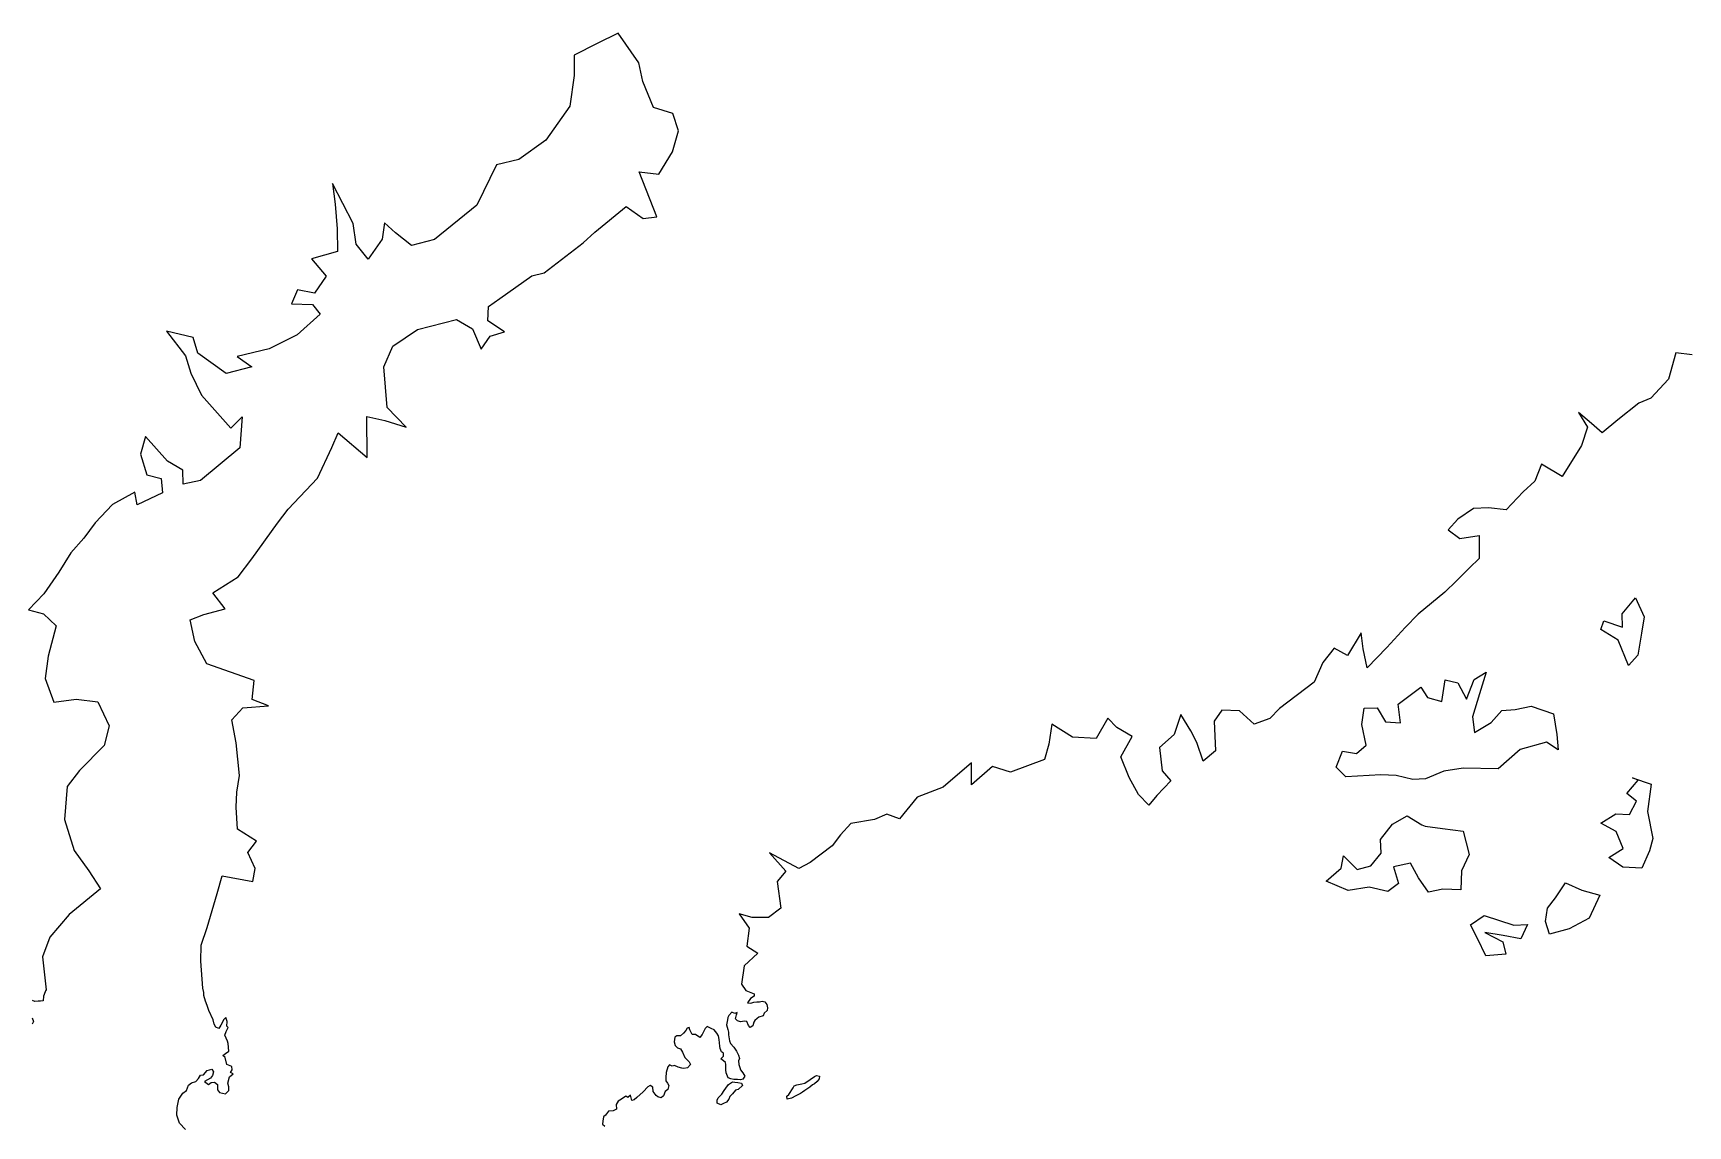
# Model space of a CAD drawing. Header units: inches. Extents: x 33.9 to 41.9, y -4.8 to 5.4.
# Drawn here: x 40.9614 to 41.1947, y -2.0191 to -1.8651 of the extents above; entities that cross this region are included whole.
import ezdxf

# ---------------------------------------------------------------- set-up
doc = ezdxf.new("R2010")
doc.units = ezdxf.units.IN
doc.header["$MEASUREMENT"] = 0
doc.layers.add('Counties', color=7, linetype='Continuous')

msp = doc.modelspace()

# ---------------------------------------------------------------- linework, layer by layer
at = {"layer": 'Counties'}
for points in [[(40.98292, -2.01966), (40.98207, -2.01875), (40.98169, -2.01762), (40.98172, -2.01656), (40.98198, -2.01537), (40.98254, -2.01452), (40.98304, -2.01415), (40.98334, -2.01341), (40.98374, -2.01306), (40.98438, -2.01289), (40.98473, -2.01248), (40.98501, -2.01199), (40.98547, -2.01195), (40.98599, -2.01132), (40.98664, -2.01116), (40.98688, -2.0115), (40.98671, -2.01203), (40.98645, -2.01243), (40.98558, -2.01289), (40.98617, -2.01331), (40.98655, -2.01302), (40.98702, -2.01295), (40.98741, -2.01331), (40.98741, -2.01404), (40.98771, -2.01444), (40.98857, -2.0146), (40.98901, -2.01416), (40.98901, -2.01361), (40.9889, -2.01311), (40.9891, -2.01224), (40.98965, -2.0118), (40.98926, -2.01161), (40.9895, -2.01124), (40.98943, -2.01077), (40.98872, -2.0105), (40.98852, -2.00951), (40.98819, -2.00923), (40.98853, -2.00891), (40.98901, -2.00861), (40.98891, -2.00753), (40.98883, -2.00718), (40.98848, -2.00636), (40.98866, -2.00585), (40.98894, -2.00525), (40.98872, -2.00506), (40.98879, -2.00443), (40.98858, -2.00385), (40.98831, -2.00414), (40.9879, -2.00494), (40.98759, -2.00541), (40.98718, -2.00524), (40.98697, -2.00481), (40.98681, -2.00418), (40.98622, -2.00285), (40.98596, -2.00215), (40.98575, -2.00157), (40.98549, -2.00078), (40.98548, -2.00034), (40.98536, -1.99974), (40.98507, -1.99591), (40.98511, -1.99367), (40.98596, -1.99119), (40.98736, -1.9864), (40.98809, -1.98387), (40.9924, -1.98471), (40.99273, -1.98286), (40.99168, -1.98062), (40.99293, -1.979), (40.99023, -1.97729), (40.99004, -1.97419), (40.99014, -1.97211), (40.99053, -1.96975), (40.99005, -1.96516), (40.98946, -1.96188), (40.991, -1.9602), (40.9946, -1.95995), (40.99231, -1.95905), (40.99258, -1.95634), (40.98592, -1.95402), (40.98424, -1.95086), (40.98359, -1.94782), (40.98548, -1.94706), (40.98851, -1.94624), (40.98678, -1.944), (40.99032, -1.94174), (40.99225, -1.9392), (40.99589, -1.93416), (40.99737, -1.9322), (41.00153, -1.92785), (41.00356, -1.92353), (41.00441, -1.92145), (41.0085, -1.92494), (41.00847, -1.91913), (41.01099, -1.91969), (41.01403, -1.92064), (41.01132, -1.9179), (41.01089, -1.91215), (41.01213, -1.90921), (41.01562, -1.90688), (41.02111, -1.90547), (41.02335, -1.90678), (41.02457, -1.90964), (41.02587, -1.9078), (41.02788, -1.90721), (41.02552, -1.90567), (41.02562, -1.90366), (41.02722, -1.9025), (41.03173, -1.8993), (41.03345, -1.89889), (41.03898, -1.89465), (41.04063, -1.89315), (41.04502, -1.88955), (41.04743, -1.89126), (41.04933, -1.89102), (41.04688, -1.88465), (41.04963, -1.88497), (41.05157, -1.88186), (41.05241, -1.87886), (41.05159, -1.87645), (41.04889, -1.87561), (41.04738, -1.87193), (41.0468, -1.86929), (41.04391, -1.8651), (41.04093, -1.86658), (41.03768, -1.8682), (41.0377, -1.87107), (41.03709, -1.87539), (41.03368, -1.88019), (41.02992, -1.88292), (41.02677, -1.88368), (41.024, -1.88934), (41.01801, -1.89421), (41.01475, -1.89503), (41.0125, -1.89326), (41.01095, -1.89184), (41.01062, -1.89414), (41.00868, -1.89698), (41.00696, -1.89485), (41.00654, -1.89192), (41.00364, -1.8863), (41.004, -1.88923), (41.00431, -1.89268), (41.00433, -1.8959), (41.00067, -1.8969), (41.00274, -1.89937), (41.00109, -1.90174), (40.99869, -1.90129), (40.99784, -1.90326), (41.00082, -1.90335), (41.00191, -1.90472), (40.99866, -1.90762), (40.99472, -1.90961), (40.9902, -1.91067), (40.99227, -1.91215), (40.98867, -1.9131), (40.98464, -1.91024), (40.984, -1.908), (40.98022, -1.90711), (40.98293, -1.9106), (40.98369, -1.91306), (40.98519, -1.91616), (40.98929, -1.9208), (40.99088, -1.91918), (40.99056, -1.92356), (40.98503, -1.92819), (40.98257, -1.92867), (40.98256, -1.92671), (40.98038, -1.92546), (40.97726, -1.92197), (40.97659, -1.92445), (40.97746, -1.92738), (40.97947, -1.92788), (40.97965, -1.9299), (40.97611, -1.93158), (40.97576, -1.9298), (40.97262, -1.93155), (40.97017, -1.93415), (40.96858, -1.93629), (40.96676, -1.93838), (40.96505, -1.94109), (40.96295, -1.94415), (40.96079, -1.94641), (40.96291, -1.94697), (40.96469, -1.94863), (40.96357, -1.95295), (40.96313, -1.95606), (40.96435, -1.95939), (40.9675, -1.95897), (40.97054, -1.95935), (40.97216, -1.96274), (40.97143, -1.9655), (40.96796, -1.96904), (40.96625, -1.97129), (40.96588, -1.97595), (40.96722, -1.98032), (40.9693, -1.98318), (40.97092, -1.9857), (40.96653, -1.98935), (40.9638, -1.99254), (40.96278, -1.9953), (40.96327, -1.99996), (40.96316, -2.00011), (40.96298, -2.0006), (40.96289, -2.00087), (40.96284, -2.00149), (40.96247, -2.00155), (40.96213, -2.00156), (40.96168, -2.0016), (40.96137, -2.00148)], [(40.98292, -2.01966), (40.98207, -2.01875), (40.98169, -2.01762), (40.98172, -2.01656), (40.98198, -2.01537), (40.98254, -2.01452), (40.98304, -2.01415), (40.98334, -2.01341), (40.98374, -2.01306), (40.98438, -2.01289), (40.98473, -2.01248), (40.98501, -2.01199), (40.98547, -2.01195), (40.98599, -2.01132), (40.98664, -2.01116), (40.98688, -2.0115), (40.98671, -2.01203), (40.98645, -2.01243), (40.98558, -2.01289), (40.98617, -2.01331), (40.98655, -2.01302), (40.98702, -2.01295), (40.98741, -2.01331), (40.98741, -2.01404), (40.98771, -2.01444), (40.98857, -2.0146), (40.98901, -2.01416), (40.98901, -2.01361), (40.9889, -2.01311), (40.9891, -2.01224), (40.98965, -2.0118), (40.98926, -2.01161), (40.9895, -2.01124), (40.98943, -2.01077), (40.98872, -2.0105), (40.98852, -2.00951), (40.98819, -2.00923), (40.98853, -2.00891), (40.98901, -2.00861), (40.98891, -2.00753), (40.98883, -2.00718), (40.98848, -2.00636), (40.98866, -2.00585), (40.98894, -2.00525), (40.98872, -2.00506), (40.98879, -2.00443), (40.98858, -2.00385), (40.98831, -2.00414), (40.9879, -2.00494), (40.98759, -2.00541), (40.98718, -2.00524), (40.98697, -2.00481), (40.98681, -2.00418), (40.98622, -2.00285), (40.98596, -2.00215), (40.98575, -2.00157), (40.98549, -2.00078), (40.98548, -2.00034), (40.98536, -1.99974), (40.98507, -1.99591), (40.98511, -1.99367), (40.98596, -1.99119), (40.98736, -1.9864), (40.98809, -1.98387), (40.9924, -1.98471), (40.99273, -1.98286), (40.99168, -1.98062), (40.99293, -1.979), (40.99023, -1.97729), (40.99004, -1.97419), (40.99014, -1.97211), (40.99053, -1.96975), (40.99005, -1.96516), (40.98946, -1.96188), (40.991, -1.9602), (40.9946, -1.95995), (40.99231, -1.95905), (40.99258, -1.95634), (40.98592, -1.95402), (40.98424, -1.95086), (40.98359, -1.94782), (40.98548, -1.94706), (40.98851, -1.94624), (40.98678, -1.944), (40.99032, -1.94174), (40.99225, -1.9392), (40.99589, -1.93416), (40.99737, -1.9322), (41.00153, -1.92785), (41.00356, -1.92353), (41.00441, -1.92145), (41.0085, -1.92494), (41.00847, -1.91913), (41.01099, -1.91969), (41.01403, -1.92064), (41.01132, -1.9179), (41.01089, -1.91215), (41.01213, -1.90921), (41.01562, -1.90688), (41.02111, -1.90547), (41.02335, -1.90678), (41.02457, -1.90964), (41.02587, -1.9078), (41.02788, -1.90721), (41.02552, -1.90567), (41.02562, -1.90366), (41.02722, -1.9025), (41.03173, -1.8993), (41.03345, -1.89889), (41.03898, -1.89465), (41.04063, -1.89315), (41.04502, -1.88955), (41.04743, -1.89126), (41.04933, -1.89102), (41.04688, -1.88465), (41.04963, -1.88497), (41.05157, -1.88186), (41.05241, -1.87886), (41.05159, -1.87645), (41.04889, -1.87561), (41.04738, -1.87193), (41.0468, -1.86929), (41.04391, -1.8651), (41.04093, -1.86658), (41.03768, -1.8682), (41.0377, -1.87107), (41.03709, -1.87539), (41.03368, -1.88019), (41.02992, -1.88292), (41.02677, -1.88368), (41.024, -1.88934), (41.01801, -1.89421), (41.01475, -1.89503), (41.0125, -1.89326), (41.01095, -1.89184), (41.01062, -1.89414), (41.00868, -1.89698), (41.00696, -1.89485), (41.00654, -1.89192), (41.00364, -1.8863), (41.004, -1.88923), (41.00431, -1.89268), (41.00433, -1.8959), (41.00067, -1.8969), (41.00274, -1.89937), (41.00109, -1.90174), (40.99869, -1.90129), (40.99784, -1.90326), (41.00082, -1.90335), (41.00191, -1.90472), (40.99866, -1.90762), (40.99472, -1.90961), (40.9902, -1.91067), (40.99227, -1.91215), (40.98867, -1.9131), (40.98464, -1.91024), (40.984, -1.908), (40.98022, -1.90711), (40.98293, -1.9106), (40.98369, -1.91306), (40.98519, -1.91616), (40.98929, -1.9208), (40.99088, -1.91918), (40.99056, -1.92356), (40.98503, -1.92819), (40.98257, -1.92867), (40.98256, -1.92671), (40.98038, -1.92546), (40.97726, -1.92197), (40.97659, -1.92445), (40.97746, -1.92738), (40.97947, -1.92788), (40.97965, -1.9299), (40.97611, -1.93158), (40.97576, -1.9298), (40.97262, -1.93155), (40.97017, -1.93415), (40.96858, -1.93629), (40.96676, -1.93838), (40.96505, -1.94109), (40.96295, -1.94415), (40.96079, -1.94641), (40.96291, -1.94697), (40.96469, -1.94863), (40.96357, -1.95295), (40.96313, -1.95606), (40.96435, -1.95939), (40.9675, -1.95897), (40.97054, -1.95935), (40.97216, -1.96274), (40.97143, -1.9655), (40.96796, -1.96904), (40.96625, -1.97129), (40.96588, -1.97595), (40.96722, -1.98032), (40.9693, -1.98318), (40.97092, -1.9857), (40.96653, -1.98935), (40.9638, -1.99254), (40.96278, -1.9953), (40.96327, -1.99996), (40.96316, -2.00011), (40.96298, -2.0006), (40.96289, -2.00087), (40.96284, -2.00149), (40.96247, -2.00155), (40.96213, -2.00156), (40.96168, -2.0016), (40.96137, -2.00148)], [(41.19528, -1.91047), (41.19299, -1.91019), (41.19192, -1.91389), (41.18947, -1.91655), (41.18776, -1.91725), (41.18479, -1.91963), (41.18257, -1.92143), (41.18107, -1.92011), (41.17923, -1.91857), (41.1805, -1.92064), (41.17966, -1.92322), (41.17693, -1.92762), (41.17406, -1.92585), (41.1731, -1.92828), (41.17145, -1.92978), (41.16905, -1.93232), (41.16659, -1.932), (41.16447, -1.93213), (41.16224, -1.93363), (41.16088, -1.93514), (41.16255, -1.93634), (41.16524, -1.93592), (41.16525, -1.93914), (41.16389, -1.94048), (41.16206, -1.94232), (41.16041, -1.94389), (41.15665, -1.94702), (41.15483, -1.94887), (41.15226, -1.95171), (41.14947, -1.95455), (41.14888, -1.9519), (41.14864, -1.94966), (41.14671, -1.95284), (41.14482, -1.95181), (41.14322, -1.95384), (41.14198, -1.95661), (41.13713, -1.96032), (41.13576, -1.96171), (41.13354, -1.96253), (41.13146, -1.96065), (41.129, -1.96054), (41.12792, -1.9621), (41.12811, -1.96625), (41.12634, -1.96775), (41.12547, -1.96511), (41.1246, -1.96345), (41.12321, -1.96115), (41.12226, -1.96398), (41.1202, -1.96578), (41.12057, -1.96911), (41.12178, -1.97049), (41.11984, -1.97257), (41.1187, -1.97395), (41.11726, -1.97241), (41.11593, -1.97001), (41.11477, -1.96713), (41.11636, -1.96424), (41.11418, -1.96299), (41.11291, -1.96168), (41.11126, -1.96451), (41.10794, -1.96436), (41.10501, -1.96253), (41.10462, -1.96535), (41.104, -1.96749), (41.0992, -1.9693), (41.09667, -1.96846), (41.09371, -1.97106), (41.09369, -1.96795), (41.0897, -1.97138), (41.08605, -1.97278), (41.08354, -1.97584), (41.08176, -1.97522), (41.08005, -1.97593), (41.07667, -1.97652), (41.07525, -1.97809), (41.07405, -1.97964), (41.07097, -1.98203), (41.06938, -1.98284), (41.06524, -1.98067), (41.06754, -1.98325), (41.06629, -1.9847), (41.06683, -1.98844), (41.06511, -1.98977), (41.06277, -1.98978), (41.06093, -1.98923), (41.06238, -1.99129), (41.06204, -1.99382), (41.0636, -1.99478), (41.06166, -1.99658), (41.06127, -1.99917), (41.0619, -2.00006), (41.06306, -2.00052), (41.06309, -2.00086), (41.06257, -2.0012), (41.06215, -2.00179), (41.06262, -2.00182), (41.06303, -2.0017), (41.06343, -2.00166), (41.06381, -2.00165), (41.06419, -2.00157), (41.06458, -2.00165), (41.06486, -2.00204), (41.06493, -2.00248), (41.06491, -2.00289), (41.06446, -2.00324), (41.06432, -2.00363), (41.06373, -2.00382), (41.06348, -2.00398), (41.06317, -2.00426), (41.063, -2.00451), (41.06289, -2.00505), (41.06249, -2.00525), (41.06227, -2.005), (41.06201, -2.00444), (41.06172, -2.00439), (41.06112, -2.00447), (41.06074, -2.00435), (41.06043, -2.00406), (41.06056, -2.00348), (41.06065, -2.00316), (41.06034, -2.00329), (41.05991, -2.00311), (41.05949, -2.0036), (41.05935, -2.00387), (41.05929, -2.00419), (41.05917, -2.00489), (41.05937, -2.00555), (41.05945, -2.00592), (41.05947, -2.00629), (41.05958, -2.00717), (41.05972, -2.00754), (41.06019, -2.00803), (41.06057, -2.0086), (41.06085, -2.00919), (41.06098, -2.00964), (41.06088, -2.00995), (41.06091, -2.01047), (41.06105, -2.01091), (41.06114, -2.01122), (41.06149, -2.01165), (41.06175, -2.01212), (41.06145, -2.01255), (41.06113, -2.01263), (41.06071, -2.0126), (41.0602, -2.01261), (41.05979, -2.01252), (41.05942, -2.01235), (41.05914, -2.01164), (41.05907, -2.01122), (41.05908, -2.01079), (41.05909, -2.01049), (41.05904, -2.0102), (41.05876, -2.00997), (41.05839, -2.0097), (41.05875, -2.00933), (41.05873, -2.0089), (41.05845, -2.00869), (41.05829, -2.00825), (41.05824, -2.0079), (41.05819, -2.00745), (41.05815, -2.00698), (41.05805, -2.00642), (41.05779, -2.00607), (41.05741, -2.00559), (41.05699, -2.00539), (41.05646, -2.00515), (41.05617, -2.00539), (41.056, -2.00567), (41.05576, -2.00624), (41.05543, -2.00669), (41.05478, -2.00625), (41.05433, -2.00625), (41.05402, -2.00562), (41.05391, -2.00528), (41.0536, -2.00536), (41.05344, -2.00571), (41.05309, -2.00608), (41.05269, -2.00644), (41.05219, -2.00642), (41.05189, -2.00661), (41.0518, -2.00729), (41.05191, -2.00781), (41.05228, -2.00813), (41.05268, -2.00829), (41.05297, -2.00873), (41.05331, -2.00952), (41.05392, -2.01009), (41.05407, -2.01048), (41.05367, -2.01096), (41.05316, -2.01105), (41.05285, -2.01102), (41.05236, -2.01088), (41.05185, -2.01062), (41.05153, -2.01072), (41.05112, -2.01055), (41.05089, -2.0108), (41.05066, -2.0116), (41.05061, -2.0123), (41.05062, -2.0128), (41.05087, -2.01311), (41.05103, -2.01344), (41.05091, -2.01399), (41.05052, -2.01428), (41.05031, -2.01491), (41.04995, -2.01517), (41.04948, -2.01503), (41.04925, -2.01485), (41.04884, -2.01431), (41.04878, -2.01366), (41.0484, -2.01346), (41.0481, -2.01362), (41.04741, -2.01435), (41.04653, -2.01514), (41.04617, -2.01548), (41.04584, -2.01554), (41.04562, -2.01479), (41.04527, -2.01512), (41.045, -2.01493), (41.04436, -2.01539), (41.0439, -2.01567), (41.04363, -2.01613), (41.04366, -2.01676), (41.04321, -2.01702), (41.04255, -2.01707), (41.04213, -2.01764), (41.04183, -2.01788), (41.04172, -2.01845), (41.04169, -2.01887), (41.04201, -2.01917)], [(41.19528, -1.91047), (41.19299, -1.91019), (41.19192, -1.91389), (41.18947, -1.91655), (41.18776, -1.91725), (41.18479, -1.91963), (41.18257, -1.92143), (41.18107, -1.92011), (41.17923, -1.91857), (41.1805, -1.92064), (41.17966, -1.92322), (41.17693, -1.92762), (41.17406, -1.92585), (41.1731, -1.92828), (41.17145, -1.92978), (41.16905, -1.93232), (41.16659, -1.932), (41.16447, -1.93213), (41.16224, -1.93363), (41.16088, -1.93514), (41.16255, -1.93634), (41.16524, -1.93592), (41.16525, -1.93914), (41.16389, -1.94048), (41.16206, -1.94232), (41.16041, -1.94389), (41.15665, -1.94702), (41.15483, -1.94887), (41.15226, -1.95171), (41.14947, -1.95455), (41.14888, -1.9519), (41.14864, -1.94966), (41.14671, -1.95284), (41.14482, -1.95181), (41.14322, -1.95384), (41.14198, -1.95661), (41.13713, -1.96032), (41.13576, -1.96171), (41.13354, -1.96253), (41.13146, -1.96065), (41.129, -1.96054), (41.12792, -1.9621), (41.12811, -1.96625), (41.12634, -1.96775), (41.12547, -1.96511), (41.1246, -1.96345), (41.12321, -1.96115), (41.12226, -1.96398), (41.1202, -1.96578), (41.12057, -1.96911), (41.12178, -1.97049), (41.11984, -1.97257), (41.1187, -1.97395), (41.11726, -1.97241), (41.11593, -1.97001), (41.11477, -1.96713), (41.11636, -1.96424), (41.11418, -1.96299), (41.11291, -1.96168), (41.11126, -1.96451), (41.10794, -1.96436), (41.10501, -1.96253), (41.10462, -1.96535), (41.104, -1.96749), (41.0992, -1.9693), (41.09667, -1.96846), (41.09371, -1.97106), (41.09369, -1.96795), (41.0897, -1.97138), (41.08605, -1.97278), (41.08354, -1.97584), (41.08176, -1.97522), (41.08005, -1.97593), (41.07667, -1.97652), (41.07525, -1.97809), (41.07405, -1.97964), (41.07097, -1.98203), (41.06938, -1.98284), (41.06524, -1.98067), (41.06754, -1.98325), (41.06629, -1.9847), (41.06683, -1.98844), (41.06511, -1.98977), (41.06277, -1.98978), (41.06093, -1.98923), (41.06238, -1.99129), (41.06204, -1.99382), (41.0636, -1.99478), (41.06166, -1.99658), (41.06127, -1.99917), (41.0619, -2.00006), (41.06306, -2.00052), (41.06309, -2.00086), (41.06257, -2.0012), (41.06215, -2.00179), (41.06262, -2.00182), (41.06303, -2.0017), (41.06343, -2.00166), (41.06381, -2.00165), (41.06419, -2.00157), (41.06458, -2.00165), (41.06486, -2.00204), (41.06493, -2.00248), (41.06491, -2.00289), (41.06446, -2.00324), (41.06432, -2.00363), (41.06373, -2.00382), (41.06348, -2.00398), (41.06317, -2.00426), (41.063, -2.00451), (41.06289, -2.00505), (41.06249, -2.00525), (41.06227, -2.005), (41.06201, -2.00444), (41.06172, -2.00439), (41.06112, -2.00447), (41.06074, -2.00435), (41.06043, -2.00406), (41.06056, -2.00348), (41.06065, -2.00316), (41.06034, -2.00329), (41.05991, -2.00311), (41.05949, -2.0036), (41.05935, -2.00387), (41.05929, -2.00419), (41.05917, -2.00489), (41.05937, -2.00555), (41.05945, -2.00592), (41.05947, -2.00629), (41.05958, -2.00717), (41.05972, -2.00754), (41.06019, -2.00803), (41.06057, -2.0086), (41.06085, -2.00919), (41.06098, -2.00964), (41.06088, -2.00995), (41.06091, -2.01047), (41.06105, -2.01091), (41.06114, -2.01122), (41.06149, -2.01165), (41.06175, -2.01212), (41.06145, -2.01255), (41.06113, -2.01263), (41.06071, -2.0126), (41.0602, -2.01261), (41.05979, -2.01252), (41.05942, -2.01235), (41.05914, -2.01164), (41.05907, -2.01122), (41.05908, -2.01079), (41.05909, -2.01049), (41.05904, -2.0102), (41.05876, -2.00997), (41.05839, -2.0097), (41.05875, -2.00933), (41.05873, -2.0089), (41.05845, -2.00869), (41.05829, -2.00825), (41.05824, -2.0079), (41.05819, -2.00745), (41.05815, -2.00698), (41.05805, -2.00642), (41.05779, -2.00607), (41.05741, -2.00559), (41.05699, -2.00539), (41.05646, -2.00515), (41.05617, -2.00539), (41.056, -2.00567), (41.05576, -2.00624), (41.05543, -2.00669), (41.05478, -2.00625), (41.05433, -2.00625), (41.05402, -2.00562), (41.05391, -2.00528), (41.0536, -2.00536), (41.05344, -2.00571), (41.05309, -2.00608), (41.05269, -2.00644), (41.05219, -2.00642), (41.05189, -2.00661), (41.0518, -2.00729), (41.05191, -2.00781), (41.05228, -2.00813), (41.05268, -2.00829), (41.05297, -2.00873), (41.05331, -2.00952), (41.05392, -2.01009), (41.05407, -2.01048), (41.05367, -2.01096), (41.05316, -2.01105), (41.05285, -2.01102), (41.05236, -2.01088), (41.05185, -2.01062), (41.05153, -2.01072), (41.05112, -2.01055), (41.05089, -2.0108), (41.05066, -2.0116), (41.05061, -2.0123), (41.05062, -2.0128), (41.05087, -2.01311), (41.05103, -2.01344), (41.05091, -2.01399), (41.05052, -2.01428), (41.05031, -2.01491), (41.04995, -2.01517), (41.04948, -2.01503), (41.04925, -2.01485), (41.04884, -2.01431), (41.04878, -2.01366), (41.0484, -2.01346), (41.0481, -2.01362), (41.04741, -2.01435), (41.04653, -2.01514), (41.04617, -2.01548), (41.04584, -2.01554), (41.04562, -2.01479), (41.04527, -2.01512), (41.045, -2.01493), (41.04436, -2.01539), (41.0439, -2.01567), (41.04363, -2.01613), (41.04366, -2.01676), (41.04321, -2.01702), (41.04255, -2.01707), (41.04213, -2.01764), (41.04183, -2.01788), (41.04172, -2.01845), (41.04169, -2.01887), (41.04201, -2.01917)], [(40.96128, -2.0039), (40.9615, -2.00443), (40.9613, -2.00481)], [(40.96128, -2.0039), (40.9615, -2.00443), (40.9613, -2.00481)]]:
    msp.add_lwpolyline(points, dxfattribs=at)
for points in [[(41.1885, -1.9474), (41.18811, -1.94969), (41.18761, -1.9528), (41.1863, -1.95425), (41.18485, -1.95069), (41.18238, -1.94916), (41.18283, -1.94795), (41.18547, -1.94885), (41.1854, -1.94696), (41.18728, -1.9447)], [(41.1885, -1.9474), (41.18811, -1.94969), (41.18761, -1.9528), (41.1863, -1.95425), (41.18485, -1.95069), (41.18238, -1.94916), (41.18283, -1.94795), (41.18547, -1.94885), (41.1854, -1.94696), (41.18728, -1.9447)], [(41.1653, -1.95824), (41.16429, -1.96147), (41.16459, -1.96371), (41.16693, -1.96226), (41.16847, -1.96058), (41.17035, -1.96046), (41.17259, -1.95998), (41.17575, -1.96106), (41.17622, -1.96399), (41.1764, -1.96611), (41.17473, -1.96503), (41.17102, -1.96609), (41.16794, -1.96882), (41.16301, -1.96873), (41.16026, -1.96915), (41.15769, -1.9702), (41.15592, -1.97032), (41.15357, -1.96977), (41.15139, -1.96966), (41.14646, -1.96993), (41.14508, -1.96856), (41.14599, -1.9663), (41.14794, -1.96664), (41.14931, -1.96548), (41.14871, -1.96255), (41.14905, -1.96024), (41.15088, -1.96023), (41.15203, -1.96218), (41.15415, -1.96234), (41.15385, -1.95969), (41.15705, -1.95732), (41.15797, -1.95875), (41.15998, -1.95931), (41.16048, -1.95626), (41.16226, -1.95671), (41.16347, -1.959), (41.16455, -1.95624), (41.16626, -1.95518)], [(41.1653, -1.95824), (41.16429, -1.96147), (41.16459, -1.96371), (41.16693, -1.96226), (41.16847, -1.96058), (41.17035, -1.96046), (41.17259, -1.95998), (41.17575, -1.96106), (41.17622, -1.96399), (41.1764, -1.96611), (41.17473, -1.96503), (41.17102, -1.96609), (41.16794, -1.96882), (41.16301, -1.96873), (41.16026, -1.96915), (41.15769, -1.9702), (41.15592, -1.97032), (41.15357, -1.96977), (41.15139, -1.96966), (41.14646, -1.96993), (41.14508, -1.96856), (41.14599, -1.9663), (41.14794, -1.96664), (41.14931, -1.96548), (41.14871, -1.96255), (41.14905, -1.96024), (41.15088, -1.96023), (41.15203, -1.96218), (41.15415, -1.96234), (41.15385, -1.95969), (41.15705, -1.95732), (41.15797, -1.95875), (41.15998, -1.95931), (41.16048, -1.95626), (41.16226, -1.95671), (41.16347, -1.959), (41.16455, -1.95624), (41.16626, -1.95518)], [(41.189, -1.97484), (41.18971, -1.97863), (41.18926, -1.98036), (41.18818, -1.98279), (41.18549, -1.98268), (41.18353, -1.98132), (41.18553, -1.98004), (41.18455, -1.97763), (41.18242, -1.97649), (41.18453, -1.97515), (41.18642, -1.97526), (41.18744, -1.97335), (41.18606, -1.97227), (41.18765, -1.97042), (41.18685, -1.97008), (41.18949, -1.97098)], [(41.189, -1.97484), (41.18971, -1.97863), (41.18926, -1.98036), (41.18818, -1.98279), (41.18549, -1.98268), (41.18353, -1.98132), (41.18553, -1.98004), (41.18455, -1.97763), (41.18242, -1.97649), (41.18453, -1.97515), (41.18642, -1.97526), (41.18744, -1.97335), (41.18606, -1.97227), (41.18765, -1.97042), (41.18685, -1.97008), (41.18949, -1.97098)], [(41.16382, -1.98087), (41.16275, -1.98317), (41.16265, -1.98588), (41.16013, -1.98578), (41.15813, -1.98619), (41.15668, -1.98419), (41.15558, -1.98212), (41.15318, -1.9826), (41.15388, -1.98496), (41.1524, -1.98611), (41.14976, -1.98549), (41.14678, -1.98598), (41.14368, -1.98462), (41.14579, -1.98281), (41.14612, -1.98109), (41.14808, -1.98298), (41.14997, -1.9825), (41.15145, -1.98071), (41.15133, -1.97876), (41.15303, -1.97662), (41.15509, -1.97545), (41.15716, -1.97671), (41.15762, -1.97688), (41.16008, -1.97721), (41.163, -1.97759)], [(41.16382, -1.98087), (41.16275, -1.98317), (41.16265, -1.98588), (41.16013, -1.98578), (41.15813, -1.98619), (41.15668, -1.98419), (41.15558, -1.98212), (41.15318, -1.9826), (41.15388, -1.98496), (41.1524, -1.98611), (41.14976, -1.98549), (41.14678, -1.98598), (41.14368, -1.98462), (41.14579, -1.98281), (41.14612, -1.98109), (41.14808, -1.98298), (41.14997, -1.9825), (41.15145, -1.98071), (41.15133, -1.97876), (41.15303, -1.97662), (41.15509, -1.97545), (41.15716, -1.97671), (41.15762, -1.97688), (41.16008, -1.97721), (41.163, -1.97759)], [(41.17792, -1.99136), (41.17517, -1.99212), (41.17459, -1.99035), (41.17487, -1.98845), (41.176, -1.987), (41.17742, -1.98486), (41.17972, -1.98589), (41.18225, -1.98662), (41.18078, -1.98985)], [(41.17792, -1.99136), (41.17517, -1.99212), (41.17459, -1.99035), (41.17487, -1.98845), (41.176, -1.987), (41.17742, -1.98486), (41.17972, -1.98589), (41.18225, -1.98662), (41.18078, -1.98985)], [(41.16594, -1.98948), (41.17013, -1.99084), (41.17205, -1.99075), (41.17111, -1.99279), (41.16865, -1.99229), (41.16606, -1.99189), (41.16859, -1.9932), (41.169, -1.99493), (41.1662, -1.99517), (41.16504, -1.99271), (41.16405, -1.99082)], [(41.16594, -1.98948), (41.17013, -1.99084), (41.17205, -1.99075), (41.17111, -1.99279), (41.16865, -1.99229), (41.16606, -1.99189), (41.16859, -1.9932), (41.169, -1.99493), (41.1662, -1.99517), (41.16504, -1.99271), (41.16405, -1.99082)], [(41.06835, -2.01521), (41.06773, -2.01536), (41.06766, -2.01495), (41.06793, -2.01472), (41.06855, -2.01375), (41.0687, -2.01347), (41.06907, -2.01333), (41.06977, -2.01322), (41.0702, -2.01312), (41.07098, -2.0126), (41.07159, -2.01219), (41.07184, -2.01203), (41.07229, -2.01212), (41.07224, -2.0125), (41.07193, -2.01289), (41.07157, -2.01321), (41.07129, -2.01336), (41.07091, -2.01367), (41.07062, -2.01387), (41.0702, -2.01414), (41.06988, -2.01437), (41.06958, -2.01456), (41.06923, -2.01476), (41.06894, -2.01488)], [(41.06835, -2.01521), (41.06773, -2.01536), (41.06766, -2.01495), (41.06793, -2.01472), (41.06855, -2.01375), (41.0687, -2.01347), (41.06907, -2.01333), (41.06977, -2.01322), (41.0702, -2.01312), (41.07098, -2.0126), (41.07159, -2.01219), (41.07184, -2.01203), (41.07229, -2.01212), (41.07224, -2.0125), (41.07193, -2.01289), (41.07157, -2.01321), (41.07129, -2.01336), (41.07091, -2.01367), (41.07062, -2.01387), (41.0702, -2.01414), (41.06988, -2.01437), (41.06958, -2.01456), (41.06923, -2.01476), (41.06894, -2.01488)], [(41.05874, -2.01597), (41.05838, -2.01615), (41.05783, -2.01594), (41.05786, -2.0155), (41.05801, -2.01518), (41.05853, -2.01468), (41.05882, -2.01413), (41.05906, -2.01382), (41.05947, -2.01328), (41.06002, -2.01294), (41.06035, -2.01296), (41.06077, -2.01301), (41.06126, -2.01311), (41.0614, -2.01342), (41.06082, -2.01402), (41.06042, -2.01412), (41.06003, -2.01463), (41.05963, -2.01499), (41.05948, -2.01537), (41.05917, -2.01579)], [(41.05874, -2.01597), (41.05838, -2.01615), (41.05783, -2.01594), (41.05786, -2.0155), (41.05801, -2.01518), (41.05853, -2.01468), (41.05882, -2.01413), (41.05906, -2.01382), (41.05947, -2.01328), (41.06002, -2.01294), (41.06035, -2.01296), (41.06077, -2.01301), (41.06126, -2.01311), (41.0614, -2.01342), (41.06082, -2.01402), (41.06042, -2.01412), (41.06003, -2.01463), (41.05963, -2.01499), (41.05948, -2.01537), (41.05917, -2.01579)]]:
    msp.add_lwpolyline(points, close=True, dxfattribs=at)

doc.saveas('drawing.dxf')
